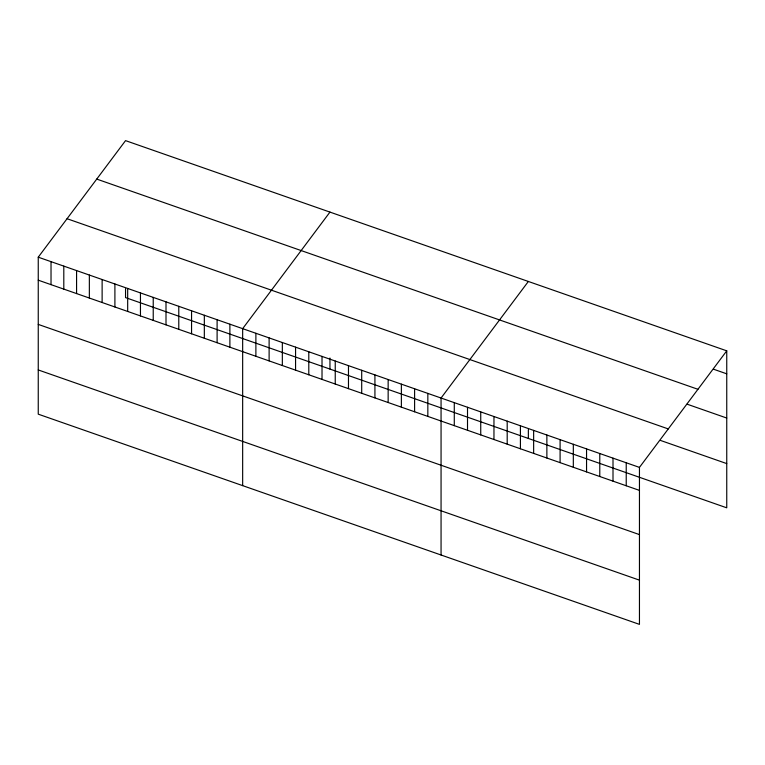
<?xml version="1.0" encoding="UTF-8"?>
<svg xmlns="http://www.w3.org/2000/svg" width="765" height="765" viewBox="0 0 765 765"><rect width="100%" height="100%" fill="white"/><g stroke="black" fill="none" stroke-linecap="round" stroke-linejoin="round"><path stroke-width="1.15" d="M726.75 350.839L639.454 467.396L639.454 624.374L38.25 414.161L38.25 257.183L125.546 140.626L726.75 350.839L726.75 507.817L125.546 297.604L125.546 288.759M329.954 212.096L242.658 328.654L242.658 485.632M528.357 281.463L441.061 398.02L441.061 555.008M713.525 369.208L726.75 373.827M96.734 179.087L697.938 389.299M687.075 404.169L726.75 418.044M67.062 218.723L668.266 428.926M660.616 440.477L726.75 463.6M38.25 257.183L639.454 467.396M38.25 280.181L639.454 490.394M38.25 324.398L639.454 534.601M38.25 369.944L639.454 580.157M626.229 462.768L626.229 485.765M613.004 458.149L613.004 481.137M599.779 453.521L599.779 476.519M586.554 448.892L586.554 471.89M573.32 444.274L573.32 467.262M560.095 439.646L560.095 462.643M546.87 435.017L546.87 458.015M533.645 430.399L533.645 453.396M528.357 429.605L528.357 438.45M520.42 425.77L520.42 448.768M507.195 421.152L507.195 444.14M493.96 416.523L493.96 439.521M480.736 411.895L480.736 434.893M467.511 407.276L467.511 430.265M454.286 402.648L454.286 425.646M427.836 393.401L427.836 416.399M414.601 388.773L414.601 411.771M401.376 384.154L401.376 407.143M388.151 379.526L388.151 402.524M374.926 374.898L374.926 397.896M361.702 370.279L361.702 393.267M348.477 365.651L348.477 388.649M335.242 361.032L335.242 384.02M329.954 358.02L329.954 369.074M322.017 356.404L322.017 379.402M308.792 351.776L308.792 374.774M295.567 347.157L295.567 370.145M282.342 342.529L282.342 365.527M269.117 337.901L269.117 360.898M255.883 333.282L255.883 356.27M229.883 324.188L229.883 347.186M217.107 319.722L217.107 342.72M204.332 315.257L204.332 338.245M191.556 310.791L191.556 333.779M178.781 306.316L178.781 329.313M166.005 301.85L166.005 324.848M153.23 297.384L153.23 320.382M140.454 292.918L140.454 315.916M127.679 288.453L127.679 311.451M114.903 283.987L114.903 306.975M102.127 279.521L102.127 302.51M89.352 275.056L89.352 298.044M76.576 270.58L76.576 293.578M63.801 266.115L63.801 289.113M51.026 261.649L51.026 284.647"/></g></svg>
